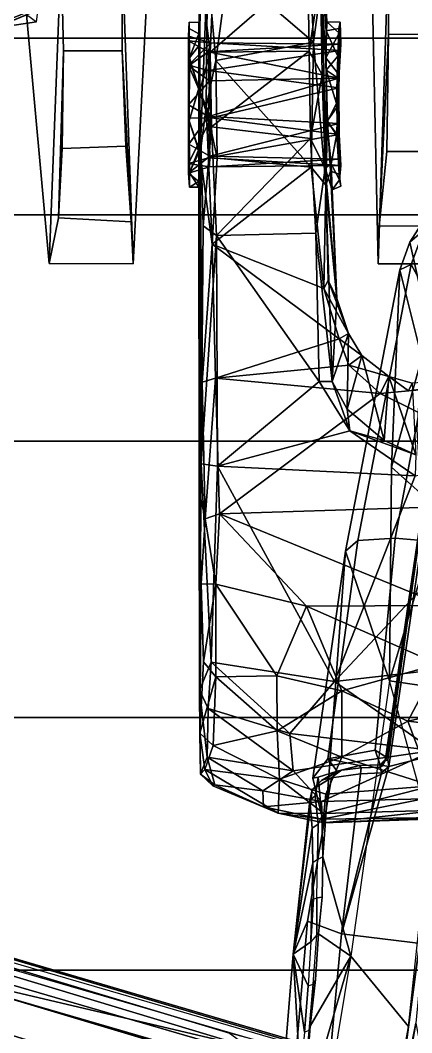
# Model space of a CAD drawing. Extents: x -14.5 to 14.5, y -12.2 to 16.5.
# Drawn here: x -5.251 to -4.07, y 2.248 to 5.303 of the extents above; entities that cross this region are included whole.
import ezdxf

# ---------------------------------------------------------------- set-up
doc = ezdxf.new("R2010")
doc.units = 0
doc.header["$MEASUREMENT"] = 0
for name, color, linetype in [('BASE', 253, 'Continuous'), ('FABRIC', 80, 'Continuous'), ('SEAT-CHASSIS', 253, 'Continuous'), ('SEAT-FRAME', 253, 'Continuous')]:
    doc.layers.add(name, color=color, linetype=linetype)

msp = doc.modelspace()

# ---------------------------------------------------------------- linework, layer by layer
at = {"layer": 'BASE'}
for points in [[(-1.9523, 0.895, 7.085), (-1.8056, 1.1079, 7.0339), (-13.4938, 4.6436, 4.3934), (-13.4925, 4.5277, 4.4344)], [(-1.7533, 1.3264, 6.9168), (-12.9834, 4.5899, 4.4664), (-13.4938, 4.6436, 4.3934), (-1.8056, 1.1079, 7.0339)], [(-1.7533, 1.3264, 6.9168), (-1.8899, 1.4063, 6.8442), (-11.1579, 4.1057, 4.8039), (-12.9834, 4.5899, 4.4664)], [(-2.0197, 0.7853, 7.0973), (-1.9523, 0.895, 7.085), (-13.4925, 4.5277, 4.4344), (-13.5515, 4.4038, 4.4405)], [(-13.5519, 4.4026, 4.4405), (-13.577, 4.2677, 4.4344), (-2.1056, 0.4235, 7.085), (-2.0956, 0.5519, 7.0973)], [(-13.5519, 4.4026, 4.4405), (-2.0956, 0.5519, 7.0973), (-2.0197, 0.7853, 7.0973), (-13.5515, 4.4038, 4.4405)], [(-1.2637, 0.7159, 4.4404), (-12.328, 4.2866, 3.356), (-12.3542, 4.423, 3.4417), (-1.222, 0.7632, 4.5663)], [(-1.5852, 0.9892, 6.0103), (-1.222, 0.7632, 4.5663), (-12.3542, 4.423, 3.4417), (-10.1613, 3.5437, 4.2331)], [(-1.2637, 0.7159, 4.4404), (-1.3389, 0.6206, 4.3723), (-12.3551, 4.1518, 3.3008), (-12.328, 4.2866, 3.356)], [(-13.577, 4.2677, 4.4344), (-13.6462, 4.1747, 4.3934), (-2.112, 0.165, 7.0339), (-2.1056, 0.4235, 7.085)], [(-2.112, 0.165, 7.0339), (-13.6462, 4.1747, 4.3934), (-13.2017, 3.9181, 4.4664), (-2.1981, -0.0425, 6.9168)], [(-1.3935, 0.4528, 4.3723), (-12.4004, 4.0291, 3.2861), (-12.3551, 4.1518, 3.3008), (-1.3389, 0.6206, 4.3723)], [(-1.8839, 1.4539, 6.7906), (-10.3987, 3.9255, 4.925), (-11.1579, 4.1057, 4.8039), (-1.8899, 1.4063, 6.8442)], [(-1.448, 0.2849, 4.3723), (-12.4358, 3.9033, 3.3008), (-12.4004, 4.0291, 3.2861), (-1.3935, 0.4528, 4.3723)], [(-13.2017, 3.9181, 4.4664), (-11.4401, 3.2369, 4.8039), (-2.3555, -0.0269, 6.8442), (-2.1981, -0.0425, 6.9168)], [(-10.1873, 3.8901, 4.9419), (-1.8736, 1.4707, 6.7435), (-1.8839, 1.4539, 6.7906), (-10.3987, 3.9255, 4.925)], [(-1.448, 0.2849, 4.3723), (-1.4431, 0.1637, 4.4404), (-12.4931, 3.7783, 3.356), (-12.4358, 3.9033, 3.3008)], [(-9.3923, 3.6833, 5.0656), (-10.1873, 3.8901, 4.9419), (-1.8736, 1.4707, 6.7435), (-1.8684, 1.4737, 6.6973)], [(-1.4372, 0.1008, 4.5663), (-12.5945, 3.6833, 3.4417), (-12.4931, 3.7783, 3.356), (-1.4431, 0.1637, 4.4404)], [(-1.675, 1.0814, 6.3732), (-10.1721, 3.6408, 4.5612), (-10.1351, 3.7122, 4.6754), (-1.7203, 1.0954, 6.5155)], [(-4.5619, 2.2047, 5.9794), (-9.5247, 3.7019, 4.9223), (-9.5078, 3.7178, 4.9632), (-4.6201, 2.2464, 5.9865)], [(-5.6269, 2.4548, 5.7241), (-9.389, 3.5835, 4.902), (-9.5247, 3.7019, 4.9223), (-4.5619, 2.2047, 5.9794)], [(-9.3923, 3.6833, 5.0656), (-1.8684, 1.4737, 6.6973), (-3.0733, 1.8203, 6.4086), (-9.5078, 3.7178, 4.9632)], [(-4.6201, 2.2464, 5.9865), (-9.5078, 3.7178, 4.9632), (-3.0733, 1.8203, 6.4086), (-4.0936, 2.1083, 6.1354)], [(-1.4372, 0.1008, 4.5663), (-1.8638, 0.1315, 6.0103), (-10.3036, 3.1057, 4.2331), (-12.5945, 3.6833, 3.4417)], [(-1.675, 1.0814, 6.3732), (-1.6792, 1.0333, 6.2321), (-10.1726, 3.586, 4.4356), (-10.1721, 3.6408, 4.5612)], [(-1.5852, 0.9892, 6.0103), (-10.1613, 3.5437, 4.2331), (-10.1726, 3.586, 4.4356), (-1.6792, 1.0333, 6.2321)], [(-1.8648, 1.326, 6.5461), (-1.7533, 1.1584, 6.5345), (-8.8919, 3.3499, 4.9948), (-9.389, 3.5835, 4.902)], [(-1.7203, 1.0954, 6.5155), (-8.7803, 3.2909, 4.9717), (-8.8919, 3.3499, 4.9948), (-1.7533, 1.1584, 6.5345)], [(-2.3555, -0.0269, 6.8442), (-11.4401, 3.2369, 4.8039), (-10.72, 2.9364, 4.925), (-2.3787, -0.0689, 6.7906)], [(-1.9658, 0.151, 6.2321), (-10.3376, 3.0782, 4.4356), (-10.3036, 3.1057, 4.2331), (-1.8638, 0.1315, 6.0103)], [(-1.9658, 0.151, 6.2321), (-1.9907, 0.1097, 6.3732), (-10.3694, 3.0335, 4.5612), (-10.3376, 3.0782, 4.4356)], [(-2.0356, 0.125, 6.5155), (-10.3815, 2.954, 4.6754), (-10.3694, 3.0335, 4.5612), (-1.9907, 0.1097, 6.3732)], [(-2.3802, -0.0885, 6.7435), (-2.3787, -0.0689, 6.7906), (-10.72, 2.9364, 4.925), (-10.5282, 2.8407, 4.9419)], [(-2.3778, -0.094, 6.6973), (-2.3802, -0.0885, 6.7435), (-10.5282, 2.8407, 4.9419), (-9.7635, 2.5408, 5.0656)], [(-4.9865, 0.8977, 5.9794), (-9.8816, 2.6036, 4.9223), (-9.7022, 2.6196, 4.902), (-5.9951, 1.3214, 5.7241)], [(-5.0581, 0.8983, 5.9865), (-9.8772, 2.5808, 4.9632), (-9.8816, 2.6036, 4.9223), (-4.9865, 0.8977, 5.9794)], [(-2.0994, 0.0934, 6.5345), (-2.288, 0.0233, 6.5461), (-9.7022, 2.6196, 4.902), (-9.1627, 2.5164, 4.9948)], [(-9.8772, 2.5808, 4.9632), (-3.5563, 0.3337, 6.4086), (-2.3778, -0.094, 6.6973), (-9.7635, 2.5408, 5.0656)], [(-4.5511, 0.7005, 6.1354), (-3.5563, 0.3337, 6.4086), (-9.8772, 2.5808, 4.9632), (-5.0581, 0.8983, 5.9865)], [(-2.0994, 0.0934, 6.5345), (-9.1627, 2.5164, 4.9948), (-9.0377, 2.4985, 4.9717), (-2.0356, 0.125, 6.5155)], [(-1.8648, 1.326, 6.5461), (-5.6269, 2.4548, 5.7241), (-4.5619, 2.2047, 5.9794), (-1.8751, 1.3969, 6.5663)]]:
    msp.add_3dface(points, dxfattribs=at)
at = {"layer": 'FABRIC'}
for points in [[(-7.3471, 5.2487, 19.2604), (7.3471, 5.2487, 19.2604), (6.5711, 5.7348, 19.0807), (-6.5711, 5.7348, 19.0807)], [(-7.3471, 5.2487, 19.2604), (-7.9159, 4.7159, 19.4146), (7.9159, 4.7159, 19.4146), (7.3471, 5.2487, 19.2604)], [(-8.4025, 4.0328, 19.5618), (8.4025, 4.0328, 19.5618), (7.9159, 4.7159, 19.4146), (-7.9159, 4.7159, 19.4146)], [(-8.4025, 4.0328, 19.5618), (-8.771, 3.199, 19.688), (8.771, 3.199, 19.688), (8.4025, 4.0328, 19.5618)], [(-8.9334, 2.4369, 19.7693), (8.9334, 2.4369, 19.7693), (8.771, 3.199, 19.688), (-8.771, 3.199, 19.688)], [(-8.9334, 2.4369, 19.7693), (-9.103, 1.0067, 19.8925), (9.103, 1.0067, 19.8925), (8.9334, 2.4369, 19.7693)]]:
    msp.add_3dface(points, dxfattribs=at)
at = {"layer": 'SEAT-CHASSIS'}
for points in [[(-4.0169, 4.7263, 14.6663), (-4.0757, 4.6332, 14.6885), (-4.0335, 4.6699, 14.8035), (-3.9814, 4.7465, 14.7873)], [(-3.9821, 4.4512, 14.0939), (-4.0188, 4.3773, 14.0851), (-4.0757, 4.6332, 14.6885), (-4.0169, 4.7263, 14.6663)], [(-4.1064, 4.5501, 14.7122), (-4.0714, 4.5656, 14.8303), (-4.0335, 4.6699, 14.8035), (-4.0757, 4.6332, 14.6885)], [(-4.0714, 4.5656, 14.8303), (-3.991, 4.4179, 14.9179), (-3.9576, 4.5698, 14.8854), (-4.0335, 4.6699, 14.8035)], [(-4.0398, 4.2842, 14.0503), (-4.1064, 4.5501, 14.7122), (-4.0757, 4.6332, 14.6885), (-4.0188, 4.3773, 14.0851)], [(-4.1064, 4.5501, 14.7122), (-4.2704, 3.7008, 14.8789), (-4.2324, 3.7336, 14.9941), (-4.0714, 4.5656, 14.8303)], [(-3.991, 4.4179, 14.9179), (-4.0714, 4.5656, 14.8303), (-4.2324, 3.7336, 14.9941), (-4.1201, 3.7403, 15.0496)], [(-4.1369, 3.3096, 13.659), (-4.2704, 3.7008, 14.8789), (-4.1064, 4.5501, 14.7122), (-4.1312, 3.9542, 14.2275)], [(-4.1312, 3.9542, 14.2275), (-4.1064, 4.5501, 14.7122), (-4.0398, 4.2842, 14.0503), (-4.1312, 3.9542, 14.2275)], [(-3.991, 4.4179, 14.9179), (-4.1201, 3.7403, 15.0496), (-4.0508, 3.734, 15.0165), (-3.9183, 4.4405, 14.8939)], [(-4.0544, 4.0679, 13.8992), (-4.0437, 3.8762, 13.6412), (-4.1312, 3.9542, 14.2275), (-4.0398, 4.2842, 14.0503)], [(-4.0437, 3.8762, 13.6412), (-4.0192, 3.7016, 13.3482), (-4.1369, 3.3096, 13.659), (-4.1312, 3.9542, 14.2275)], [(-4.0491, 3.7594, 15.0354), (-4.0508, 3.734, 15.0165), (-4.1457, 3.0787, 15.12), (-4.15, 3.0682, 15.15)], [(-4.369, 3.0166, 14.9954), (-4.3234, 3.0742, 15.1116), (-4.2324, 3.7336, 14.9941), (-4.2704, 3.7008, 14.8789)], [(-4.1802, 3.1007, 15.1557), (-4.1201, 3.7403, 15.0496), (-4.2324, 3.7336, 14.9941), (-4.3234, 3.0742, 15.1116)], [(-4.1802, 3.1007, 15.1557), (-4.1457, 3.0787, 15.12), (-4.0508, 3.734, 15.0165), (-4.1201, 3.7403, 15.0496)], [(-4.3417, 2.9018, 14.8802), (-4.369, 3.0166, 14.9954), (-4.2704, 3.7008, 14.8789), (-4.3388, 2.7786, 14.7553)], [(-4.3388, 2.7786, 14.7553), (-4.2704, 3.7008, 14.8789), (-4.1369, 3.3096, 13.659), (-4.2541, 2.4796, 13.6708)], [(-3.9999, 3.4917, 13.0514), (-3.9934, 3.2891, 12.8336), (-4.1369, 3.3096, 13.659), (-4.0192, 3.7016, 13.3482)], [(-4.2541, 2.4796, 13.6708), (-4.08, 2.2665, 12.3997), (-4.016, 2.8712, 12.5877), (-4.1369, 3.3096, 13.659)], [(-3.9934, 3.2891, 12.8336), (-4.0017, 3.0782, 12.6897), (-4.016, 2.8712, 12.5877), (-4.1369, 3.3096, 13.659)], [(-4.3234, 3.0742, 15.1116), (-4.2276, 3.0548, 15.1116), (-4.1657, 3.0565, 15.1153), (-4.1802, 3.1007, 15.1557)], [(-4.1457, 3.0787, 15.12), (-4.1457, 3.0787, 15.12), (-4.1802, 3.1007, 15.1557), (-4.1657, 3.0565, 15.1153)], [(-4.3526, 3.0193, 15.0429), (-4.2953, 3.0376, 15.0783), (-4.3234, 3.0742, 15.1116), (-4.369, 3.0166, 14.9954)], [(-4.3419, 3.0089, 15.0729), (-4.2811, 3.0399, 15.132), (-4.2276, 3.0548, 15.1116), (-4.2953, 3.0376, 15.0783)], [(-4.2953, 3.0376, 15.0783), (-4.2276, 3.0548, 15.1116), (-4.3234, 3.0742, 15.1116), (-4.2953, 3.0376, 15.0783)], [(-4.2811, 3.0399, 15.132), (-4.2225, 3.0472, 15.1484), (-4.2276, 3.0548, 15.1116), (-4.2811, 3.0399, 15.132)], [(-4.1657, 3.0491, 15.1511), (-4.1657, 3.0565, 15.1153), (-4.2276, 3.0548, 15.1116), (-4.2225, 3.0472, 15.1484)], [(-4.1457, 3.0787, 15.12), (-4.1657, 3.0565, 15.1153), (-4.1657, 3.0491, 15.1511), (-4.15, 3.0682, 15.15)], [(-4.1569, 3.0543, 15.1516), (-4.15, 3.0682, 15.15), (-4.1657, 3.0491, 15.1511), (-4.1569, 3.0543, 15.1516)], [(-4.3419, 3.0089, 15.0729), (-4.2953, 3.0376, 15.0783), (-4.3526, 3.0193, 15.0429), (-4.3551, 2.9963, 15.0495)], [(-4.3526, 3.0193, 15.0429), (-4.369, 3.0166, 14.9954), (-4.3417, 2.9018, 14.8802), (-4.3526, 3.0193, 15.0429)], [(-4.3526, 3.0193, 15.0429), (-4.3417, 2.9018, 14.8802), (-4.3525, 2.8776, 14.8865), (-4.3616, 2.9628, 14.9961)], [(-4.3616, 2.9628, 14.9961), (-4.3551, 2.9963, 15.0495), (-4.3526, 3.0193, 15.0429)], [(-4.3388, 2.7786, 14.7553), (-4.3549, 2.7709, 14.7775), (-4.3525, 2.8776, 14.8865), (-4.3417, 2.9018, 14.8802)], [(-4.0048, 2.8324, 12.5048), (-4.0048, 2.8324, 12.5048), (-4.08, 2.2665, 12.3997), (-4.016, 2.8712, 12.5877)], [(-4.08, 2.2665, 12.3997), (-4.08, 2.2665, 12.3997), (-4.0048, 2.8324, 12.5048), (-4.1199, 1.9621, 12.3348)], [(-4.1199, 1.9621, 12.3348), (-4.1199, 1.9621, 12.3348), (-4.0048, 2.8324, 12.5048), (-4.0578, 2.2767, 12.3831)], [(-4.3549, 2.7709, 14.7775), (-4.3388, 2.7786, 14.7553), (-4.3403, 2.6572, 14.6627), (-4.3561, 2.6551, 14.6875)], [(-4.3403, 2.6572, 14.6627), (-4.3388, 2.7786, 14.7553), (-4.2541, 2.4796, 13.6708), (-4.3518, 2.5461, 14.5963)], [(-4.3403, 2.6572, 14.6627), (-4.3518, 2.5461, 14.5963), (-4.3561, 2.5438, 14.6195), (-4.3561, 2.6551, 14.6875)], [(-4.3605, 2.4091, 14.5365), (-4.3518, 2.5461, 14.5963), (-4.2541, 2.4796, 13.6708), (-4.3765, 2.2679, 14.4942)], [(-4.3561, 2.5438, 14.6195), (-4.3518, 2.5461, 14.5963), (-4.3605, 2.4091, 14.5365), (-4.3673, 2.3951, 14.555)], [(-4.4487, 1.499, 14.5136), (-4.4036, 1.963, 14.4678), (-4.2541, 2.4796, 13.6708), (-4.3905, 1.6518, 13.6836)], [(-4.3873, 2.1199, 14.4718), (-4.3765, 2.2679, 14.4942), (-4.2541, 2.4796, 13.6708), (-4.4036, 1.963, 14.4678)], [(-4.3905, 1.6518, 13.6836), (-4.1473, 1.8892, 12.3422), (-4.08, 2.2665, 12.3997), (-4.2541, 2.4796, 13.6708)], [(-4.3673, 2.3951, 14.555), (-4.3605, 2.4091, 14.5365), (-4.3765, 2.2679, 14.4942), (-4.3793, 2.255, 14.5152)], [(-4.3765, 2.2679, 14.4942), (-4.3873, 2.1199, 14.4718), (-4.3908, 2.1282, 14.4958), (-4.3793, 2.255, 14.5152)], [(-4.1473, 1.8892, 12.3422), (-4.1473, 1.8892, 12.3422), (-4.08, 2.2665, 12.3997), (-4.1199, 1.9621, 12.3348)], [(-4.0578, 2.2767, 12.3831), (-4.0578, 2.2767, 12.3831), (-3.965, 1.8004, 12.3028), (-4.1351, 1.8266, 12.3077)], [(-4.0578, 2.2767, 12.3831), (-4.0578, 2.2767, 12.3831), (-4.1351, 1.8266, 12.3077), (-4.1199, 1.9621, 12.3348)]]:
    msp.add_3dface(points, dxfattribs=at)
at = {"layer": 'SEAT-FRAME'}
for points in [[(-4.1929, 5.543, 17.8675), (-4.1512, 7.1544, 18.1302), (-4.1384, 5.58, 16.5344), (-4.1711, 4.568, 16.663)], [(-4.91, 4.5684, 16.6588), (-4.9439, 5.5047, 16.544), (-4.9201, 6.9064, 18.0448), (-4.8639, 5.4737, 18.1019)], [(-5.205, 6.8726, 18.0932), (-5.1277, 5.505, 16.5452), (-5.164, 4.5691, 16.6606), (-5.2321, 5.3199, 18.1471)], [(-5.5398, 5.2688, 18.4235), (-5.5373, 5.7517, 18.7711), (-4.6681, 6.0694, 18.6735), (-4.6762, 5.6072, 18.2999)], [(-3.84, 5.6427, 17.8531), (-4.1929, 5.543, 17.8675), (-4.1711, 4.568, 16.663), (-3.9186, 4.5684, 16.6616)], [(-5.5398, 5.2688, 18.4235), (-5.5406, 5.2023, 18.3104), (-4.6762, 5.552, 18.194), (-4.6762, 5.6072, 18.2999)], [(-4.1711, 4.568, 16.663), (-4.1384, 5.58, 16.5344), (-4.1403, 5.2602, 16.3141), (-4.1683, 4.6815, 16.3867)], [(-4.1403, 5.2602, 16.3141), (-4.1384, 5.58, 16.5344), (-3.957, 5.5801, 16.5334), (-3.965, 5.2604, 16.3131)], [(-4.677, 5.5518, 18.079), (-4.6762, 5.552, 18.194), (-5.5406, 5.2023, 18.3104), (-5.5543, 5.1854, 18.1867)], [(-5.1207, 5.2107, 16.3138), (-5.1361, 4.7067, 16.3615), (-5.164, 4.5691, 16.6606), (-5.1277, 5.505, 16.5452)], [(-4.9435, 5.2102, 16.3126), (-5.1207, 5.2107, 16.3138), (-5.1277, 5.505, 16.5452), (-4.9439, 5.5047, 16.544)], [(-4.9439, 5.5047, 16.544), (-4.91, 4.5684, 16.6588), (-4.9163, 4.6949, 16.3698), (-4.9435, 5.2102, 16.3126)], [(-5.164, 4.5691, 16.6606), (-4.91, 4.5684, 16.6588), (-4.8639, 5.4737, 18.1019), (-5.2321, 5.3199, 18.1471)], [(-4.7105, 5.0873, 16.3006), (-4.7076, 5.443, 16.4668), (-4.6782, 5.2061, 16.2997)], [(-4.7102, 5.4295, 16.8853), (-4.7085, 4.8994, 17.1538), (-4.686, 5.4647, 16.9103)], [(-4.686, 5.4647, 16.9103), (-4.7085, 4.8994, 17.1538), (-4.6906, 5.042, 17.1242)], [(-4.6782, 5.2061, 16.2997), (-4.7076, 5.443, 16.4668), (-4.6674, 5.4575, 16.432)], [(-4.6616, 5.1813, 17.0773), (-4.686, 5.4647, 16.9103), (-4.6906, 5.042, 17.1242)], [(-4.6616, 5.1813, 17.0773), (-4.6244, 5.4583, 16.9342), (-4.686, 5.4647, 16.9103)], [(-4.3793, 5.21, 16.2969), (-4.6782, 5.2061, 16.2997), (-4.3835, 5.4616, 16.4319)], [(-4.6674, 5.4575, 16.432), (-4.3835, 5.4616, 16.4319), (-4.6782, 5.2061, 16.2997)], [(-4.367, 5.2365, 17.0485), (-4.6244, 5.4583, 16.9342), (-4.6616, 5.1813, 17.0773)], [(-4.367, 5.2365, 17.0485), (-4.3767, 5.4635, 16.9246), (-4.6244, 5.4583, 16.9342)], [(-4.3457, 5.4376, 16.4476), (-4.3793, 5.21, 16.2969), (-4.3835, 5.4616, 16.4319)], [(-4.3402, 5.1382, 16.2949), (-4.3793, 5.21, 16.2969), (-4.3457, 5.4376, 16.4476)], [(-4.3401, 5.4297, 16.9086), (-4.3767, 5.4635, 16.9246), (-4.367, 5.2365, 17.0485)], [(-4.3457, 5.4376, 16.4476), (-4.3338, 5.4439, 16.684), (-4.326, 5.2985, 16.6258)], [(-4.326, 5.2985, 16.6258), (-4.3297, 5.1894, 16.4701), (-4.3457, 5.4376, 16.4476)], [(-4.3284, 5.2711, 16.8012), (-4.3338, 5.4439, 16.684), (-4.3401, 5.4297, 16.9086)], [(-4.326, 5.2985, 16.6258), (-4.3338, 5.4439, 16.684), (-4.3284, 5.2711, 16.8012)], [(-4.7102, 5.4295, 16.8853), (-4.712, 5.0977, 16.9288), (-4.7085, 4.8994, 17.1538)], [(-4.3401, 5.4297, 16.9086), (-4.367, 5.2365, 17.0485), (-4.3295, 4.8056, 17.197)], [(-5.4911, 5.3087, 17.5769), (-5.4779, 5.257, 17.706), (-5.2025, 5.2985, 17.5716), (-5.1951, 5.3534, 17.436)], [(-5.2321, 5.3199, 18.1471), (-5.2025, 5.2985, 17.5716), (-5.4779, 5.257, 17.706), (-5.5543, 5.1854, 18.1867)], [(-4.7413, 5.2976, 16.7199), (-4.7433, 5.255, 16.7215), (-4.7432, 5.1669, 16.8581)], [(-4.7433, 5.255, 16.7215), (-4.7413, 5.2976, 16.7199), (-4.7411, 5.2775, 16.5846)], [(-4.2895, 5.2636, 16.544), (-4.3297, 5.1894, 16.4701), (-4.326, 5.2985, 16.6258)], [(-4.326, 5.2985, 16.6258), (-4.2865, 5.2972, 16.6809), (-4.2895, 5.2636, 16.544)], [(-4.2865, 5.2972, 16.6809), (-4.2897, 5.2784, 16.7813), (-4.2843, 5.2309, 16.6242)], [(-4.2895, 5.2636, 16.544), (-4.2865, 5.2972, 16.6809), (-4.2843, 5.2309, 16.6242)], [(-4.7433, 5.255, 16.7215), (-4.7433, 5.2411, 16.6004), (-4.6759, 5.2349, 16.7205)], [(-4.6759, 5.2349, 16.7205), (-4.7432, 5.1669, 16.8581), (-4.7433, 5.255, 16.7215)], [(-4.712, 5.2616, 16.5378), (-4.7416, 5.1875, 16.4718), (-4.7411, 5.2775, 16.5846)], [(-4.712, 5.0974, 16.4319), (-4.7416, 5.1875, 16.4718), (-4.712, 5.2616, 16.5378)], [(-4.3297, 5.1894, 16.4701), (-4.2895, 5.2636, 16.544), (-4.2939, 5.1438, 16.4499)], [(-4.3284, 5.2711, 16.8012), (-4.3287, 5.152, 16.9116), (-4.2929, 5.1948, 16.8831)], [(-4.3284, 5.2711, 16.8012), (-4.2929, 5.1948, 16.8831), (-4.2897, 5.2784, 16.7813)], [(-4.2929, 5.1948, 16.8831), (-4.2869, 5.2115, 16.776), (-4.2897, 5.2784, 16.7813)], [(-4.2869, 5.2115, 16.776), (-4.2843, 5.2309, 16.6242), (-4.2897, 5.2784, 16.7813)], [(-4.2843, 5.2309, 16.6242), (-4.2897, 5.1285, 16.5089), (-4.2895, 5.2636, 16.544)], [(-4.1456, 4.907, 16.2714), (-4.1683, 4.6815, 16.3867), (-4.1403, 5.2602, 16.3141)], [(-4.1403, 5.2602, 16.3141), (-3.965, 5.2604, 16.3131), (-3.9601, 4.9074, 16.2704), (-4.1456, 4.907, 16.2714)], [(-4.7433, 5.2411, 16.6004), (-4.7432, 5.1653, 16.505), (-4.6841, 5.2077, 16.5749)], [(-4.6841, 5.2077, 16.5749), (-4.6759, 5.2349, 16.7205), (-4.7433, 5.2411, 16.6004)], [(-4.6759, 5.2349, 16.7205), (-4.6829, 5.1513, 16.841), (-4.7432, 5.1669, 16.8581)], [(-4.7119, 5.2254, 16.8577), (-4.7408, 5.1896, 16.8921), (-4.712, 5.0977, 16.9288)], [(-4.2843, 5.2309, 16.6242), (-4.6759, 5.2349, 16.7205), (-4.6841, 5.2077, 16.5749)], [(-4.2897, 5.1285, 16.5089), (-4.2843, 5.2309, 16.6242), (-4.6841, 5.2077, 16.5749)], [(-4.6829, 5.1513, 16.841), (-4.6759, 5.2349, 16.7205), (-4.2869, 5.2115, 16.776)], [(-4.2843, 5.2309, 16.6242), (-4.2869, 5.2115, 16.776), (-4.6759, 5.2349, 16.7205)], [(-4.6616, 5.1813, 17.0773), (-4.3733, 4.8595, 17.2111), (-4.367, 5.2365, 17.0485)], [(-4.3295, 4.8056, 17.197), (-4.367, 5.2365, 17.0485), (-4.3733, 4.8595, 17.2111)], [(-5.1207, 5.2107, 16.3138), (-5.125, 4.9164, 16.2683), (-5.125, 4.9164, 16.2683), (-5.1361, 4.7067, 16.3615)], [(-4.9435, 5.2102, 16.3126), (-4.9323, 4.9229, 16.2661), (-5.125, 4.9164, 16.2683), (-5.1207, 5.2107, 16.3138)], [(-4.9323, 4.9229, 16.2661), (-4.9435, 5.2102, 16.3126), (-4.9163, 4.6949, 16.3698)], [(-4.6807, 5.1201, 16.5067), (-4.6841, 5.2077, 16.5749), (-4.7432, 5.1653, 16.505)], [(-4.6738, 4.9809, 16.2177), (-4.7105, 5.0873, 16.3006), (-4.6782, 5.2061, 16.2997)], [(-4.6841, 5.2077, 16.5749), (-4.6807, 5.1201, 16.5067), (-4.2897, 5.1285, 16.5089)], [(-4.2869, 5.2115, 16.776), (-4.2899, 5.0989, 16.8627), (-4.6829, 5.1513, 16.841)], [(-4.3793, 5.21, 16.2969), (-4.6738, 4.9809, 16.2177), (-4.6782, 5.2061, 16.2997)], [(-4.6738, 4.9809, 16.2177), (-4.3793, 5.21, 16.2969), (-4.3756, 4.9461, 16.2039)], [(-4.3793, 5.21, 16.2969), (-4.3402, 5.1382, 16.2949), (-4.3756, 4.9461, 16.2039)], [(-4.3287, 5.152, 16.9116), (-4.2951, 5.1299, 16.9171), (-4.2929, 5.1948, 16.8831)], [(-4.2929, 5.1948, 16.8831), (-4.2951, 5.1299, 16.9171), (-4.2899, 5.0989, 16.8627)], [(-4.2899, 5.0989, 16.8627), (-4.2869, 5.2115, 16.776), (-4.2929, 5.1948, 16.8831)], [(-4.7416, 5.1875, 16.4718), (-4.7411, 4.999, 16.4305), (-4.7433, 5.0481, 16.4715)], [(-4.7432, 5.1653, 16.505), (-4.7433, 5.0481, 16.4715), (-4.6807, 5.1201, 16.5067)], [(-4.6753, 5.0088, 16.8671), (-4.7432, 5.1669, 16.8581), (-4.6829, 5.1513, 16.841)], [(-4.7432, 5.007, 16.8872), (-4.7432, 5.1669, 16.8581), (-4.6753, 5.0088, 16.8671)], [(-4.7416, 4.9993, 16.9264), (-4.712, 5.0977, 16.9288), (-4.7408, 5.1896, 16.8921)], [(-4.7416, 5.1875, 16.4718), (-4.712, 5.0974, 16.4319), (-4.7411, 4.999, 16.4305)], [(-4.6906, 5.042, 17.1242), (-4.6567, 4.8864, 17.1989), (-4.6616, 5.1813, 17.0773)], [(-4.3733, 4.8595, 17.2111), (-4.6616, 5.1813, 17.0773), (-4.6567, 4.8864, 17.1989)], [(-4.6829, 5.1513, 16.841), (-4.2899, 5.0989, 16.8627), (-4.6753, 5.0088, 16.8671)], [(-4.3756, 4.9461, 16.2039), (-4.3402, 5.1382, 16.2949), (-4.3316, 4.8571, 16.2182)], [(-4.3295, 4.8056, 17.197), (-4.3242, 4.998, 16.9283), (-4.3287, 5.152, 16.9116)], [(-4.3287, 5.152, 16.9116), (-4.2971, 5.0513, 16.9303), (-4.2951, 5.1299, 16.9171)], [(-4.2971, 5.0513, 16.9303), (-4.3287, 5.152, 16.9116), (-4.3242, 4.998, 16.9283)], [(-4.6807, 5.1201, 16.5067), (-4.7433, 5.0481, 16.4715), (-4.6832, 5.0129, 16.4927)], [(-4.6832, 5.0129, 16.4927), (-4.2897, 5.1285, 16.5089), (-4.6807, 5.1201, 16.5067)], [(-4.2901, 4.9909, 16.4999), (-4.2897, 5.1285, 16.5089), (-4.6832, 5.0129, 16.4927)], [(-4.2951, 5.1299, 16.9171), (-4.2971, 5.0513, 16.9303), (-4.2923, 4.949, 16.9078)], [(-4.2899, 5.0989, 16.8627), (-4.2951, 5.1299, 16.9171), (-4.2923, 4.949, 16.9078)], [(-4.2901, 4.9909, 16.4999), (-4.294, 5.0427, 16.4313), (-4.2897, 5.1285, 16.5089)], [(-4.712, 5.0977, 16.9288), (-4.7416, 4.9993, 16.9264), (-4.7113, 4.9054, 16.8938)], [(-4.7119, 4.9142, 16.4636), (-4.7411, 4.999, 16.4305), (-4.712, 5.0974, 16.4319)], [(-4.712, 5.0977, 16.9288), (-4.7113, 4.9054, 16.8938), (-4.7085, 4.8994, 17.1538)], [(-4.7119, 4.9142, 16.4636), (-4.712, 5.0974, 16.4319), (-4.7105, 5.0873, 16.3006)], [(-4.7057, 3.9649, 16.1787), (-4.7119, 4.9142, 16.4636), (-4.7105, 5.0873, 16.3006)], [(-4.7105, 5.0873, 16.3006), (-4.6992, 4.683, 16.1848), (-4.7057, 3.9649, 16.1787)], [(-4.6738, 4.9809, 16.2177), (-4.6992, 4.683, 16.1848), (-4.7105, 5.0873, 16.3006)], [(-4.2891, 4.9585, 16.8471), (-4.6753, 5.0088, 16.8671), (-4.2899, 5.0989, 16.8627)], [(-4.2899, 5.0989, 16.8627), (-4.2923, 4.949, 16.9078), (-4.2891, 4.9585, 16.8471)], [(-4.7411, 4.999, 16.4305), (-4.743, 4.9294, 16.5027), (-4.7433, 5.0481, 16.4715)], [(-4.743, 4.9294, 16.5027), (-4.6832, 5.0129, 16.4927), (-4.7433, 5.0481, 16.4715)], [(-4.7085, 4.8994, 17.1538), (-4.6726, 4.6275, 17.2725), (-4.6906, 5.042, 17.1242)], [(-4.6567, 4.8864, 17.1989), (-4.6906, 5.042, 17.1242), (-4.6726, 4.6275, 17.2725)], [(-4.3258, 4.9976, 16.4272), (-4.294, 5.0427, 16.4313), (-4.2963, 4.9598, 16.4455)], [(-4.3242, 4.998, 16.9283), (-4.2923, 4.949, 16.9078), (-4.2971, 5.0513, 16.9303)], [(-4.294, 5.0427, 16.4313), (-4.2881, 4.821, 16.5725), (-4.2963, 4.9598, 16.4455)], [(-4.679, 4.8929, 16.5695), (-4.6832, 5.0129, 16.4927), (-4.743, 4.9294, 16.5027)], [(-4.679, 4.8929, 16.5695), (-4.2901, 4.9909, 16.4999), (-4.6832, 5.0129, 16.4927)], [(-4.6753, 5.0088, 16.8671), (-4.6835, 4.8878, 16.7843), (-4.7432, 4.8704, 16.7991)], [(-4.7432, 4.8704, 16.7991), (-4.7432, 5.007, 16.8872), (-4.6753, 5.0088, 16.8671)], [(-4.7413, 4.8397, 16.5407), (-4.743, 4.9294, 16.5027), (-4.7411, 4.999, 16.4305)], [(-4.7113, 4.9054, 16.8938), (-4.7416, 4.9993, 16.9264), (-4.741, 4.8438, 16.829)], [(-4.7119, 4.9142, 16.4636), (-4.7413, 4.8397, 16.5407), (-4.7411, 4.999, 16.4305)], [(-4.6738, 4.9809, 16.2177), (-4.6591, 4.6537, 16.1569), (-4.6992, 4.683, 16.1848)], [(-4.6753, 5.0088, 16.8671), (-4.2891, 4.9585, 16.8471), (-4.6835, 4.8878, 16.7843)], [(-4.679, 4.8929, 16.5695), (-4.2874, 4.8837, 16.5869), (-4.2901, 4.9909, 16.4999)], [(-4.6738, 4.9809, 16.2177), (-4.3756, 4.9461, 16.2039), (-4.6591, 4.6537, 16.1569)], [(-4.3258, 4.9976, 16.4272), (-4.3129, 4.8699, 16.5001), (-4.3316, 4.8571, 16.2182)], [(-4.3295, 4.8056, 17.197), (-4.315, 4.8472, 16.8368), (-4.3242, 4.998, 16.9283)], [(-4.3258, 4.9976, 16.4272), (-4.2963, 4.9598, 16.4455), (-4.3129, 4.8699, 16.5001)], [(-4.2891, 4.9585, 16.8471), (-4.2841, 4.8644, 16.7302), (-4.6835, 4.8878, 16.7843)], [(-4.2963, 4.9598, 16.4455), (-4.2881, 4.821, 16.5725), (-4.3129, 4.8699, 16.5001)], [(-4.9163, 4.6949, 16.3698), (-5.1361, 4.7067, 16.3615), (-5.125, 4.9164, 16.2683), (-4.9323, 4.9229, 16.2661)], [(-4.743, 4.9294, 16.5027), (-4.7413, 4.8397, 16.5407), (-4.7433, 4.8413, 16.6392)], [(-4.743, 4.9294, 16.5027), (-4.7433, 4.8413, 16.6392), (-4.679, 4.8929, 16.5695)], [(-4.3756, 4.9461, 16.2039), (-4.3597, 4.6602, 16.1597), (-4.6591, 4.6537, 16.1569)], [(-4.3597, 4.6602, 16.1597), (-4.3756, 4.9461, 16.2039), (-4.3316, 4.8571, 16.2182)], [(-4.6807, 4.8602, 16.6804), (-4.679, 4.8929, 16.5695), (-4.7433, 4.8413, 16.6392)], [(-4.6835, 4.8878, 16.7843), (-4.6807, 4.8602, 16.6804), (-4.7432, 4.8704, 16.7991)], [(-4.7413, 4.8397, 16.5407), (-4.7119, 4.9142, 16.4636), (-4.7119, 4.8165, 16.5844)], [(-4.741, 4.8438, 16.829), (-4.712, 4.7997, 16.7297), (-4.7113, 4.9054, 16.8938)], [(-4.7113, 4.9054, 16.8938), (-4.712, 4.7997, 16.7297), (-4.7109, 3.8818, 17.3117)], [(-4.7119, 4.8165, 16.5844), (-4.7119, 4.9142, 16.4636), (-4.7057, 3.9649, 16.1787)], [(-4.7113, 4.9054, 16.8938), (-4.7109, 3.8818, 17.3117), (-4.7085, 4.8994, 17.1538)], [(-4.7021, 4.2114, 17.3301), (-4.7085, 4.8994, 17.1538), (-4.7109, 3.8818, 17.3117)], [(-4.7021, 4.2114, 17.3301), (-4.6726, 4.6275, 17.2725), (-4.7085, 4.8994, 17.1538)], [(-4.6807, 4.8602, 16.6804), (-4.6835, 4.8878, 16.7843), (-4.2841, 4.8644, 16.7302)], [(-4.679, 4.8929, 16.5695), (-4.6807, 4.8602, 16.6804), (-4.2874, 4.8837, 16.5869)], [(-4.1683, 4.6815, 16.3867), (-4.1456, 4.907, 16.2714), (-3.9601, 4.9074, 16.2704), (-3.9463, 4.6828, 16.3847)], [(-4.7433, 4.8413, 16.6392), (-4.741, 4.7994, 16.6804), (-4.7432, 4.8704, 16.7991)], [(-4.6807, 4.8602, 16.6804), (-4.7433, 4.8413, 16.6392), (-4.7432, 4.8704, 16.7991)], [(-4.6807, 4.8602, 16.6804), (-4.2841, 4.8644, 16.7302), (-4.2874, 4.8837, 16.5869)], [(-4.6567, 4.8864, 17.1989), (-4.6726, 4.6275, 17.2725), (-4.3733, 4.8595, 17.2111)], [(-4.3353, 4.4935, 17.3012), (-4.3733, 4.8595, 17.2111), (-4.6726, 4.6275, 17.2725)], [(-4.3353, 4.4935, 17.3012), (-4.3295, 4.8056, 17.197), (-4.3733, 4.8595, 17.2111)], [(-4.3103, 4.2134, 16.1749), (-4.3597, 4.6602, 16.1597), (-4.3316, 4.8571, 16.2182)], [(-4.31, 4.7915, 16.6535), (-4.3316, 4.8571, 16.2182), (-4.3129, 4.8699, 16.5001)], [(-4.31, 4.7915, 16.6535), (-4.2966, 4.4635, 16.7392), (-4.3316, 4.8571, 16.2182)], [(-4.2966, 4.4635, 16.7392), (-4.3103, 4.2134, 16.1749), (-4.3316, 4.8571, 16.2182)], [(-4.2881, 4.821, 16.5725), (-4.31, 4.7915, 16.6535), (-4.3129, 4.8699, 16.5001)], [(-4.2881, 4.821, 16.5725), (-4.2874, 4.8837, 16.5869), (-4.2841, 4.8644, 16.7302)], [(-4.741, 4.7994, 16.6804), (-4.7433, 4.8413, 16.6392), (-4.7413, 4.8397, 16.5407)], [(-4.7119, 4.8165, 16.5844), (-4.741, 4.7994, 16.6804), (-4.7413, 4.8397, 16.5407)], [(-4.712, 4.7997, 16.7297), (-4.741, 4.8438, 16.829), (-4.741, 4.7994, 16.6804)], [(-4.2966, 4.4635, 16.7392), (-4.315, 4.8472, 16.8368), (-4.3295, 4.8056, 17.197)], [(-4.31, 4.7915, 16.6535), (-4.315, 4.8472, 16.8368), (-4.2966, 4.4635, 16.7392)], [(-4.7119, 4.8165, 16.5844), (-4.712, 4.7997, 16.7297), (-4.741, 4.7994, 16.6804)], [(-4.7057, 3.9649, 16.1787), (-4.712, 4.7997, 16.7297), (-4.7119, 4.8165, 16.5844)], [(-4.7109, 3.8818, 17.3117), (-4.712, 4.7997, 16.7297), (-4.7057, 3.9649, 16.1787)], [(-4.3219, 4.5173, 17.2674), (-4.3295, 4.8056, 17.197), (-4.3353, 4.4935, 17.3012)], [(-4.3295, 4.8056, 17.197), (-4.3219, 4.5173, 17.2674), (-4.2966, 4.4635, 16.7392)], [(-4.31, 4.7915, 16.6535), (-4.2881, 4.821, 16.5725), (-4.2845, 4.8023, 16.7063)], [(-4.9163, 4.6949, 16.3698), (-4.91, 4.5684, 16.6588), (-5.164, 4.5691, 16.6606), (-5.1361, 4.7067, 16.3615)], [(-4.6992, 4.683, 16.1848), (-4.6591, 4.6537, 16.1569), (-4.7057, 3.9649, 16.1787)], [(-4.1683, 4.6815, 16.3867), (-3.9463, 4.6828, 16.3847), (-3.9186, 4.5684, 16.6616), (-4.1711, 4.568, 16.663)], [(-4.6591, 4.6537, 16.1569), (-4.656, 3.9571, 16.1475), (-4.7057, 3.9649, 16.1787)], [(-4.6591, 4.6537, 16.1569), (-4.3597, 4.6602, 16.1597), (-4.3498, 4.2133, 16.1476)], [(-4.3498, 4.2133, 16.1476), (-4.656, 3.9571, 16.1475), (-4.6591, 4.6537, 16.1569)], [(-4.3103, 4.2134, 16.1749), (-4.3498, 4.2133, 16.1476), (-4.3597, 4.6602, 16.1597)], [(-4.7021, 4.2114, 17.3301), (-4.6623, 4.2232, 17.359), (-4.6726, 4.6275, 17.2725)], [(-4.3353, 4.4935, 17.3012), (-4.6726, 4.6275, 17.2725), (-4.2891, 4.342, 17.3355)], [(-4.2891, 4.342, 17.3355), (-4.6726, 4.6275, 17.2725), (-4.6623, 4.2232, 17.359)], [(-4.3353, 4.4935, 17.3012), (-4.2612, 4.3573, 17.2938), (-4.3219, 4.5173, 17.2674)], [(-4.3353, 4.4935, 17.3012), (-4.2891, 4.342, 17.3355), (-4.2612, 4.3573, 17.2938)], [(-4.2966, 4.4635, 16.7392), (-4.3219, 4.5173, 17.2674), (-4.2612, 4.3573, 17.2938)], [(-4.2966, 4.4635, 16.7392), (-4.2612, 4.3573, 17.2938), (-4.3103, 4.2134, 16.1749)], [(-4.2597, 4.2619, 17.3547), (-4.2891, 4.342, 17.3355), (-4.6623, 4.2232, 17.359)], [(-4.2646, 4.1295, 16.1731), (-4.3103, 4.2134, 16.1749), (-4.2612, 4.3573, 17.2938)], [(-4.221, 4.2916, 17.3145), (-4.2612, 4.3573, 17.2938), (-4.2891, 4.342, 17.3355)], [(-4.2597, 4.2619, 17.3547), (-4.221, 4.2916, 17.3145), (-4.2891, 4.342, 17.3355)], [(-4.2646, 4.1295, 16.1731), (-4.2612, 4.3573, 17.2938), (-4.221, 4.2916, 17.3145)], [(-4.2646, 4.1295, 16.1731), (-4.221, 4.2916, 17.3145), (-4.1536, 4.0351, 16.1789)], [(-4.221, 4.2916, 17.3145), (-4.2597, 4.2619, 17.3547), (-4.1391, 4.2284, 17.3234)], [(-4.221, 4.2916, 17.3145), (-4.1391, 4.2284, 17.3234), (-4.1536, 4.0351, 16.1789)], [(-4.2597, 4.2619, 17.3547), (-4.6623, 4.2232, 17.359), (-4.1659, 4.1764, 17.3642)], [(-4.2597, 4.2619, 17.3547), (-4.1659, 4.1764, 17.3642), (-4.1391, 4.2284, 17.3234)], [(-4.7021, 4.2114, 17.3301), (-4.6928, 3.7989, 17.3371), (-4.6623, 4.2232, 17.359)], [(-4.6623, 4.2232, 17.359), (-4.6928, 3.7989, 17.3371), (-4.6496, 3.8135, 17.3616)], [(-4.1659, 4.1764, 17.3642), (-4.6623, 4.2232, 17.359), (-4.6496, 3.8135, 17.3616)], [(-3.5055, 3.85, 17.3485), (-3.4972, 4.2387, 17.3582), (-4.1659, 4.1764, 17.3642)], [(-4.0798, 4.1848, 17.3529), (-4.1659, 4.1764, 17.3642), (-3.4972, 4.2387, 17.3582)], [(-4.1659, 4.1764, 17.3642), (-4.0798, 4.1848, 17.3529), (-4.1391, 4.2284, 17.3234)], [(-4.0577, 3.992, 16.1716), (-4.1536, 4.0351, 16.1789), (-4.1391, 4.2284, 17.3234)], [(-4.0689, 4.2078, 17.3085), (-4.1391, 4.2284, 17.3234), (-4.0798, 4.1848, 17.3529)], [(-4.1391, 4.2284, 17.3234), (-4.0689, 4.2078, 17.3085), (-4.0577, 3.992, 16.1716)], [(-3.6868, 4.2336, 17.3393), (-4.0798, 4.1848, 17.3529), (-3.4972, 4.2387, 17.3582)], [(-3.6868, 4.2336, 17.3393), (-4.0689, 4.2078, 17.3085), (-4.0798, 4.1848, 17.3529)], [(-4.6928, 3.7989, 17.3371), (-4.7021, 4.2114, 17.3301), (-4.7109, 3.8818, 17.3117)], [(-4.3498, 4.2133, 16.1476), (-4.257, 4.0641, 16.1446), (-4.656, 3.9571, 16.1475)], [(-4.3103, 4.2134, 16.1749), (-4.257, 4.0641, 16.1446), (-4.3498, 4.2133, 16.1476)], [(-4.257, 4.0641, 16.1446), (-4.3103, 4.2134, 16.1749), (-4.2646, 4.1295, 16.1731)], [(-3.5055, 3.85, 17.3485), (-4.1659, 4.1764, 17.3642), (-4.6496, 3.8135, 17.3616)], [(-4.2646, 4.1295, 16.1731), (-4.1536, 4.0351, 16.1789), (-4.257, 4.0641, 16.1446)], [(-4.0358, 3.7602, 15.0498), (-4.1392, 3.0516, 15.17), (-3.3002, 3.2643, 15.1778), (-3.3002, 4.0965, 15.0197)], [(-4.0594, 3.928, 16.1503), (-4.656, 3.9571, 16.1475), (-4.257, 4.0641, 16.1446)], [(-4.0594, 3.928, 16.1503), (-4.257, 4.0641, 16.1446), (-4.0577, 3.992, 16.1716)], [(-4.0577, 3.992, 16.1716), (-4.257, 4.0641, 16.1446), (-4.1536, 4.0351, 16.1789)], [(-4.0594, 3.928, 16.1503), (-3.6452, 4.0089, 16.1454), (-4.3032, 3.3077, 16.2787)], [(-3.6452, 4.0089, 16.1454), (-3.4307, 3.4077, 16.2807), (-4.3032, 3.3077, 16.2787)], [(-4.7105, 3.282, 16.3573), (-4.7109, 3.8818, 17.3117), (-4.7057, 3.9649, 16.1787)], [(-4.7057, 3.9649, 16.1787), (-4.6756, 3.3663, 16.2796), (-4.7105, 3.282, 16.3573)], [(-4.6756, 3.3663, 16.2796), (-4.7057, 3.9649, 16.1787), (-4.656, 3.9571, 16.1475)], [(-4.3032, 3.3077, 16.2787), (-4.6756, 3.3663, 16.2796), (-4.656, 3.9571, 16.1475)], [(-4.3032, 3.3077, 16.2787), (-4.656, 3.9571, 16.1475), (-4.0594, 3.928, 16.1503)], [(-4.7109, 3.8818, 17.3117), (-4.7105, 3.282, 16.3573), (-4.7058, 3.6024, 17.2705)], [(-4.7109, 3.8818, 17.3117), (-4.7058, 3.6024, 17.2705), (-4.6928, 3.7989, 17.3371)], [(-3.5055, 3.85, 17.3485), (-4.6496, 3.8135, 17.3616), (-3.9753, 3.5367, 17.3255)], [(-4.6928, 3.7989, 17.3371), (-4.7058, 3.6024, 17.2705), (-4.6611, 3.6014, 17.308)], [(-4.6496, 3.8135, 17.3616), (-4.6928, 3.7989, 17.3371), (-4.6611, 3.6014, 17.308)], [(-4.3875, 3.5347, 17.3224), (-4.6496, 3.8135, 17.3616), (-4.6611, 3.6014, 17.308)], [(-3.9753, 3.5367, 17.3255), (-4.6496, 3.8135, 17.3616), (-4.3875, 3.5347, 17.3224)], [(-4.142, 3.0716, 15.1631), (-4.045, 3.7601, 15.0432), (-4.0491, 3.7594, 15.0354), (-4.15, 3.0682, 15.15)], [(-4.0358, 3.7602, 15.0498), (-4.045, 3.7601, 15.0432), (-4.142, 3.0716, 15.1631), (-4.1392, 3.0516, 15.17)], [(-4.7105, 3.282, 16.3573), (-4.7095, 3.1518, 16.9149), (-4.7058, 3.6024, 17.2705)], [(-4.7058, 3.6024, 17.2705), (-4.7095, 3.1518, 16.9149), (-4.6984, 3.3675, 17.1526)], [(-4.6984, 3.3675, 17.1526), (-4.6611, 3.6014, 17.308), (-4.7058, 3.6024, 17.2705)], [(-4.6611, 3.6014, 17.308), (-4.6984, 3.3675, 17.1526), (-4.6613, 3.3215, 17.1536)], [(-4.6611, 3.6014, 17.308), (-4.6613, 3.3215, 17.1536), (-4.4771, 3.3254, 17.2181)], [(-4.4771, 3.3254, 17.2181), (-4.3875, 3.5347, 17.3224), (-4.6611, 3.6014, 17.308)], [(-4.2808, 3.2796, 17.2193), (-4.3875, 3.5347, 17.3224), (-4.4771, 3.3254, 17.2181)], [(-3.9905, 3.3597, 17.262), (-3.9753, 3.5367, 17.3255), (-4.3875, 3.5347, 17.3224)], [(-4.3875, 3.5347, 17.3224), (-4.2808, 3.2796, 17.2193), (-3.9905, 3.3597, 17.262)], [(-4.0048, 3.0999, 16.3548), (-4.3032, 3.3077, 16.2787), (-3.4307, 3.4077, 16.2807)], [(-4.7105, 3.282, 16.3573), (-4.6756, 3.3663, 16.2796), (-4.6843, 3.2267, 16.339)], [(-4.6613, 3.3215, 17.1536), (-4.6984, 3.3675, 17.1526), (-4.7095, 3.1518, 16.9149)], [(-4.6843, 3.2267, 16.339), (-4.6756, 3.3663, 16.2796), (-4.4379, 3.1511, 16.3354)], [(-4.4379, 3.1511, 16.3354), (-4.6756, 3.3663, 16.2796), (-4.3032, 3.3077, 16.2787)], [(-4.0824, 3.188, 17.1613), (-3.9905, 3.3597, 17.262), (-4.2808, 3.2796, 17.2193)], [(-4.0824, 3.188, 17.1613), (-3.7655, 3.2586, 17.1823), (-3.9905, 3.3597, 17.262)], [(-4.6692, 3.1148, 16.9344), (-4.6613, 3.3215, 17.1536), (-4.7095, 3.1518, 16.9149)], [(-4.6613, 3.3215, 17.1536), (-4.6692, 3.1148, 16.9344), (-4.4759, 3.1589, 17.0901)], [(-4.4759, 3.1589, 17.0901), (-4.4771, 3.3254, 17.2181), (-4.6613, 3.3215, 17.1536)], [(-4.4771, 3.3254, 17.2181), (-4.4759, 3.1589, 17.0901), (-4.2808, 3.2796, 17.2193)], [(-4.4379, 3.1511, 16.3354), (-4.3032, 3.3077, 16.2787), (-4.0048, 3.0999, 16.3548)], [(-4.7095, 3.1518, 16.9149), (-4.7105, 3.282, 16.3573), (-4.7069, 3.0287, 16.5748)], [(-4.6843, 3.2267, 16.339), (-4.6875, 3.0795, 16.4415), (-4.7105, 3.282, 16.3573)], [(-4.6875, 3.0795, 16.4415), (-4.7069, 3.0287, 16.5748), (-4.7105, 3.282, 16.3573)], [(-4.4759, 3.1589, 17.0901), (-4.2811, 3.0794, 17.0574), (-4.2808, 3.2796, 17.2193)], [(-4.0824, 3.188, 17.1613), (-4.2808, 3.2796, 17.2193), (-4.2811, 3.0794, 17.0574)], [(-4.2822, 2.5464, 15.2384), (-3.3002, 2.4273, 15.3083), (-3.3002, 3.2643, 15.1778), (-4.1392, 3.0516, 15.17)], [(-4.0824, 3.188, 17.1613), (-3.7635, 3.152, 17.0942), (-3.7655, 3.2586, 17.1823)], [(-4.6875, 3.0795, 16.4415), (-4.6843, 3.2267, 16.339), (-4.4278, 3.0381, 16.3928)], [(-4.4379, 3.1511, 16.3354), (-4.4278, 3.0381, 16.3928), (-4.6843, 3.2267, 16.339)], [(-4.0081, 2.993, 16.9519), (-4.0824, 3.188, 17.1613), (-4.2811, 3.0794, 17.0574)], [(-4.0824, 3.188, 17.1613), (-4.0081, 2.993, 16.9519), (-3.7635, 3.152, 17.0942)], [(-4.7069, 3.0287, 16.5748), (-4.6939, 3.0427, 16.7742), (-4.7095, 3.1518, 16.9149)], [(-4.6692, 3.1148, 16.9344), (-4.7095, 3.1518, 16.9149), (-4.6939, 3.0427, 16.7742)], [(-4.4759, 3.1589, 17.0901), (-4.6692, 3.1148, 16.9344), (-4.4692, 3.0137, 16.9308)], [(-4.4692, 3.0137, 16.9308), (-4.2811, 3.0794, 17.0574), (-4.4759, 3.1589, 17.0901)], [(-4.4379, 3.1511, 16.3354), (-4.0048, 3.0999, 16.3548), (-4.4278, 3.0381, 16.3928)], [(-4.6692, 3.1148, 16.9344), (-4.6939, 3.0427, 16.7742), (-4.4692, 3.0137, 16.9308)], [(-4.0048, 3.0999, 16.3548), (-4.3424, 2.9459, 16.4657), (-4.4278, 3.0381, 16.3928)], [(-4.0048, 3.0999, 16.3548), (-4.0351, 2.954, 16.4631), (-4.3424, 2.9459, 16.4657)], [(-4.6643, 2.9966, 16.5508), (-4.7069, 3.0287, 16.5748), (-4.6875, 3.0795, 16.4415)], [(-4.4278, 3.0381, 16.3928), (-4.5191, 2.9781, 16.4704), (-4.6875, 3.0795, 16.4415)], [(-4.5191, 2.9781, 16.4704), (-4.6643, 2.9966, 16.5508), (-4.6875, 3.0795, 16.4415)], [(-4.2811, 3.0794, 17.0574), (-4.4692, 3.0137, 16.9308), (-4.3298, 2.9676, 16.9082)], [(-4.0081, 2.993, 16.9519), (-4.2811, 3.0794, 17.0574), (-4.3298, 2.9676, 16.9082)], [(-4.1392, 3.0516, 15.17), (-4.142, 3.0716, 15.1631), (-4.15, 3.0682, 15.15), (-4.1569, 3.0543, 15.1516)], [(-4.7069, 3.0287, 16.5748), (-4.6698, 2.9926, 16.6535), (-4.6939, 3.0427, 16.7742)], [(-4.6643, 2.9966, 16.5508), (-4.6698, 2.9926, 16.6535), (-4.7069, 3.0287, 16.5748)], [(-4.4731, 2.9103, 16.7044), (-4.6939, 3.0427, 16.7742), (-4.6698, 2.9926, 16.6535)], [(-4.4692, 3.0137, 16.9308), (-4.6939, 3.0427, 16.7742), (-4.4731, 2.9103, 16.7044)], [(-4.3424, 2.9459, 16.4657), (-4.5191, 2.9781, 16.4704), (-4.4278, 3.0381, 16.3928)], [(-4.3125, 3.017, 15.1369), (-4.3844, 2.585, 15.1791), (-4.2822, 2.5464, 15.2384), (-4.2243, 3.0296, 15.1684)], [(-4.3419, 3.0089, 15.0729), (-4.3419, 3.0089, 15.0729), (-4.2811, 3.0399, 15.132), (-4.3125, 3.017, 15.1369)], [(-4.2243, 3.0296, 15.1684), (-4.2225, 3.0472, 15.1484), (-4.2811, 3.0399, 15.132), (-4.3125, 3.017, 15.1369)], [(-4.1392, 3.0516, 15.17), (-4.1392, 3.0516, 15.17), (-4.1612, 3.0321, 15.1719), (-4.2822, 2.5464, 15.2384)], [(-4.1612, 3.0321, 15.1719), (-4.1612, 3.0321, 15.1719), (-4.2243, 3.0296, 15.1684), (-4.2822, 2.5464, 15.2384)], [(-4.1657, 3.0491, 15.1511), (-4.2225, 3.0472, 15.1484), (-4.2243, 3.0296, 15.1684), (-4.1612, 3.0321, 15.1719)], [(-4.1392, 3.0516, 15.17), (-4.1569, 3.0543, 15.1516), (-4.1657, 3.0491, 15.1511), (-4.1612, 3.0321, 15.1719)], [(-4.6643, 2.9966, 16.5508), (-4.5169, 2.9296, 16.5644), (-4.6698, 2.9926, 16.6535)], [(-4.5191, 2.9781, 16.4704), (-4.5169, 2.9296, 16.5644), (-4.6643, 2.9966, 16.5508)], [(-4.4731, 2.9103, 16.7044), (-4.3357, 2.9097, 16.7939), (-4.4692, 3.0137, 16.9308)], [(-4.3357, 2.9097, 16.7939), (-4.3298, 2.9676, 16.9082), (-4.4692, 3.0137, 16.9308)], [(-4.3703, 2.9819, 15.0584), (-4.4278, 2.4854, 15.0823), (-4.3844, 2.585, 15.1791), (-4.3125, 3.017, 15.1369)], [(-4.3703, 2.9819, 15.0584), (-4.3551, 2.9963, 15.0495), (-4.3616, 2.9628, 14.9961), (-4.3774, 2.949, 15.0066)], [(-4.3419, 3.0089, 15.0729), (-4.3551, 2.9963, 15.0495), (-4.3703, 2.9819, 15.0584), (-4.3125, 3.017, 15.1369)], [(-4.6698, 2.9926, 16.6535), (-4.5169, 2.9296, 16.5644), (-4.4731, 2.9103, 16.7044)], [(-4.5169, 2.9296, 16.5644), (-4.5191, 2.9781, 16.4704), (-4.3424, 2.9459, 16.4657)], [(-4.4278, 2.4854, 15.0823), (-4.4278, 2.4854, 15.0823), (-4.3703, 2.9819, 15.0584), (-4.3774, 2.949, 15.0066)], [(-4.3357, 2.9097, 16.7939), (-3.983, 2.9192, 16.8036), (-4.0081, 2.993, 16.9519)], [(-4.3357, 2.9097, 16.7939), (-4.0081, 2.993, 16.9519), (-4.3298, 2.9676, 16.9082)], [(-4.3399, 2.8921, 16.5661), (-4.5169, 2.9296, 16.5644), (-4.3424, 2.9459, 16.4657)], [(-4.3705, 2.8651, 14.8882), (-4.3705, 2.8651, 14.8882), (-4.4278, 2.4854, 15.0823), (-4.3774, 2.949, 15.0066)], [(-4.3616, 2.9628, 14.9961), (-4.3525, 2.8776, 14.8865), (-4.3705, 2.8651, 14.8882), (-4.3774, 2.949, 15.0066)], [(-4.3424, 2.9459, 16.4657), (-4.0351, 2.954, 16.4631), (-4.3399, 2.8921, 16.5661)], [(-3.9849, 2.8978, 16.587), (-4.3399, 2.8921, 16.5661), (-4.0351, 2.954, 16.4631)], [(-4.5169, 2.9296, 16.5644), (-4.3399, 2.8921, 16.5661), (-4.4731, 2.9103, 16.7044)], [(-4.3357, 2.8813, 16.6779), (-4.4731, 2.9103, 16.7044), (-4.3399, 2.8921, 16.5661)], [(-4.3357, 2.9097, 16.7939), (-4.4731, 2.9103, 16.7044), (-4.3357, 2.8813, 16.6779)], [(-3.983, 2.9192, 16.8036), (-4.3357, 2.9097, 16.7939), (-4.3357, 2.8813, 16.6779)], [(-3.983, 2.9192, 16.8036), (-4.3357, 2.8813, 16.6779), (-3.9682, 2.8943, 16.6805)], [(-4.3705, 2.8651, 14.8882), (-4.3525, 2.8776, 14.8865), (-4.3549, 2.7709, 14.7775), (-4.3683, 2.7604, 14.7836)], [(-4.3399, 2.8921, 16.5661), (-3.9849, 2.8978, 16.587), (-4.3357, 2.8813, 16.6779)], [(-3.9682, 2.8943, 16.6805), (-4.3357, 2.8813, 16.6779), (-3.9849, 2.8978, 16.587)], [(-4.3705, 2.8651, 14.8882), (-4.3705, 2.8651, 14.8882), (-4.3683, 2.7604, 14.7836), (-4.4278, 2.4854, 15.0823)], [(-4.4278, 2.4854, 15.0823), (-4.4278, 2.4854, 15.0823), (-4.3683, 2.7604, 14.7836), (-4.3743, 2.5227, 14.6229)], [(-4.3666, 2.6514, 14.6929), (-4.3666, 2.6514, 14.6929), (-4.3743, 2.5227, 14.6229), (-4.3683, 2.7604, 14.7836)], [(-4.3549, 2.7709, 14.7775), (-4.3683, 2.7604, 14.7836), (-4.3666, 2.6514, 14.6929), (-4.3561, 2.6551, 14.6875)], [(-4.3666, 2.6514, 14.6929), (-4.3561, 2.6551, 14.6875), (-4.3561, 2.5438, 14.6195), (-4.3743, 2.5227, 14.6229)], [(-4.4626, 2.052, 15.1469), (-4.424, 2.1322, 15.2392), (-4.3844, 2.585, 15.1791), (-4.4278, 2.4854, 15.0823)], [(-4.424, 2.1322, 15.2392), (-4.3246, 2.0936, 15.2959), (-4.2822, 2.5464, 15.2384), (-4.3844, 2.585, 15.1791)], [(-4.3561, 2.5438, 14.6195), (-4.3743, 2.5227, 14.6229), (-4.3825, 2.3894, 14.566), (-4.3673, 2.3951, 14.555)], [(-4.2822, 2.5464, 15.2384), (-4.3246, 2.0936, 15.2959), (-3.3002, 1.5863, 15.411), (-3.3002, 2.4273, 15.3083)], [(-4.3825, 2.3894, 14.566), (-4.3825, 2.3894, 14.566), (-4.4278, 2.4854, 15.0823), (-4.3743, 2.5227, 14.6229)], [(-4.4626, 2.052, 15.1469), (-4.4626, 2.052, 15.1469), (-4.4278, 2.4854, 15.0823), (-4.4066, 2.1162, 14.5065)], [(-4.3939, 2.2499, 14.5268), (-4.3939, 2.2499, 14.5268), (-4.4278, 2.4854, 15.0823), (-4.3825, 2.3894, 14.566)], [(-4.4278, 2.4854, 15.0823), (-4.4278, 2.4854, 15.0823), (-4.3939, 2.2499, 14.5268), (-4.4066, 2.1162, 14.5065)], [(-4.3825, 2.3894, 14.566), (-4.3673, 2.3951, 14.555), (-4.3793, 2.255, 14.5152), (-4.3939, 2.2499, 14.5268)], [(-4.3793, 2.255, 14.5152), (-4.3939, 2.2499, 14.5268), (-4.4066, 2.1162, 14.5065), (-4.3908, 2.1282, 14.4958)]]:
    msp.add_3dface(points, dxfattribs=at)
for points, invisible_edges in [([(-4.7076, 5.443, 16.4668), (-4.712, 5.0974, 16.4319), (-4.712, 5.2616, 16.5378)], 13), ([(-4.7076, 5.443, 16.4668), (-4.712, 5.2616, 16.5378), (-4.7102, 5.4295, 16.8853)], 1), ([(-4.7076, 5.443, 16.4668), (-4.7105, 5.0873, 16.3006), (-4.712, 5.0974, 16.4319)], 12), ([(-4.3457, 5.4376, 16.4476), (-4.3297, 5.1894, 16.4701), (-4.3402, 5.1382, 16.2949)], 2), ([(-4.7102, 5.4295, 16.8853), (-4.712, 5.2962, 16.739), (-4.7119, 5.2254, 16.8577)], 13), ([(-4.712, 5.2962, 16.739), (-4.7102, 5.4295, 16.8853), (-4.712, 5.2616, 16.5378)], 1), ([(-4.7119, 5.2254, 16.8577), (-4.712, 5.0977, 16.9288), (-4.7102, 5.4295, 16.8853)], 12), ([(-4.3401, 5.4297, 16.9086), (-4.3295, 4.8056, 17.197), (-4.3287, 5.152, 16.9116)], 12), ([(-4.3287, 5.152, 16.9116), (-4.3284, 5.2711, 16.8012), (-4.3401, 5.4297, 16.9086)], 12), ([(-4.7432, 5.1669, 16.8581), (-4.7408, 5.1896, 16.8921), (-4.7413, 5.2976, 16.7199)], 1), ([(-4.712, 5.2616, 16.5378), (-4.7411, 5.2775, 16.5846), (-4.7413, 5.2976, 16.7199)], 12), ([(-4.712, 5.2962, 16.739), (-4.7413, 5.2976, 16.7199), (-4.7408, 5.1896, 16.8921)], 12), ([(-4.7413, 5.2976, 16.7199), (-4.712, 5.2962, 16.739), (-4.712, 5.2616, 16.5378)], 12), ([(-4.7408, 5.1896, 16.8921), (-4.7119, 5.2254, 16.8577), (-4.712, 5.2962, 16.739)], 12), ([(-4.326, 5.2985, 16.6258), (-4.3284, 5.2711, 16.8012), (-4.2897, 5.2784, 16.7813)], 12), ([(-4.326, 5.2985, 16.6258), (-4.2897, 5.2784, 16.7813), (-4.2865, 5.2972, 16.6809)], 1), ([(-4.7411, 5.2775, 16.5846), (-4.7433, 5.2411, 16.6004), (-4.7433, 5.255, 16.7215)], 1), ([(-4.7433, 5.2411, 16.6004), (-4.7411, 5.2775, 16.5846), (-4.7416, 5.1875, 16.4718)], 1), ([(-4.2939, 5.1438, 16.4499), (-4.2895, 5.2636, 16.544), (-4.2897, 5.1285, 16.5089)], 12), ([(-4.7416, 5.1875, 16.4718), (-4.7432, 5.1653, 16.505), (-4.7433, 5.2411, 16.6004)], 1), ([(-4.7433, 5.0481, 16.4715), (-4.7432, 5.1653, 16.505), (-4.7416, 5.1875, 16.4718)], 2), ([(-4.7408, 5.1896, 16.8921), (-4.7432, 5.1669, 16.8581), (-4.7416, 4.9993, 16.9264)], 1), ([(-4.7432, 5.007, 16.8872), (-4.7416, 4.9993, 16.9264), (-4.7432, 5.1669, 16.8581)], 1), ([(-4.3402, 5.1382, 16.2949), (-4.3297, 5.1894, 16.4701), (-4.3258, 4.9976, 16.4272)], 13), ([(-4.3297, 5.1894, 16.4701), (-4.2939, 5.1438, 16.4499), (-4.3258, 4.9976, 16.4272)], 2), ([(-4.3258, 4.9976, 16.4272), (-4.3316, 4.8571, 16.2182), (-4.3402, 5.1382, 16.2949)], 12), ([(-4.3258, 4.9976, 16.4272), (-4.2939, 5.1438, 16.4499), (-4.294, 5.0427, 16.4313)], 1), ([(-4.2939, 5.1438, 16.4499), (-4.2897, 5.1285, 16.5089), (-4.294, 5.0427, 16.4313)], 1), ([(-4.294, 5.0427, 16.4313), (-4.2901, 4.9909, 16.4999), (-4.2881, 4.821, 16.5725)], 2), ([(-4.7432, 5.007, 16.8872), (-4.7432, 4.8704, 16.7991), (-4.7416, 4.9993, 16.9264)], 12), ([(-4.7432, 4.8704, 16.7991), (-4.741, 4.8438, 16.829), (-4.7416, 4.9993, 16.9264)], 1), ([(-4.3242, 4.998, 16.9283), (-4.315, 4.8472, 16.8368), (-4.2923, 4.949, 16.9078)], 2), ([(-4.2874, 4.8837, 16.5869), (-4.2881, 4.821, 16.5725), (-4.2901, 4.9909, 16.4999)], 2), ([(-4.315, 4.8472, 16.8368), (-4.2894, 4.8386, 16.8233), (-4.2923, 4.949, 16.9078)], 12), ([(-4.2891, 4.9585, 16.8471), (-4.2923, 4.949, 16.9078), (-4.2894, 4.8386, 16.8233)], 12), ([(-4.2841, 4.8644, 16.7302), (-4.2891, 4.9585, 16.8471), (-4.2894, 4.8386, 16.8233)], 2), ([(-4.741, 4.8438, 16.829), (-4.7432, 4.8704, 16.7991), (-4.741, 4.7994, 16.6804)], 1), ([(-4.2894, 4.8386, 16.8233), (-4.2845, 4.8023, 16.7063), (-4.2841, 4.8644, 16.7302)], 2), ([(-4.2845, 4.8023, 16.7063), (-4.2881, 4.821, 16.5725), (-4.2841, 4.8644, 16.7302)], 12), ([(-4.315, 4.8472, 16.8368), (-4.31, 4.7915, 16.6535), (-4.2894, 4.8386, 16.8233)], 2), ([(-4.2894, 4.8386, 16.8233), (-4.31, 4.7915, 16.6535), (-4.2845, 4.8023, 16.7063)], 1)]:
    msp.add_3dface(points, dxfattribs=dict(at, invisible_edges=invisible_edges))

doc.saveas('drawing.dxf')
